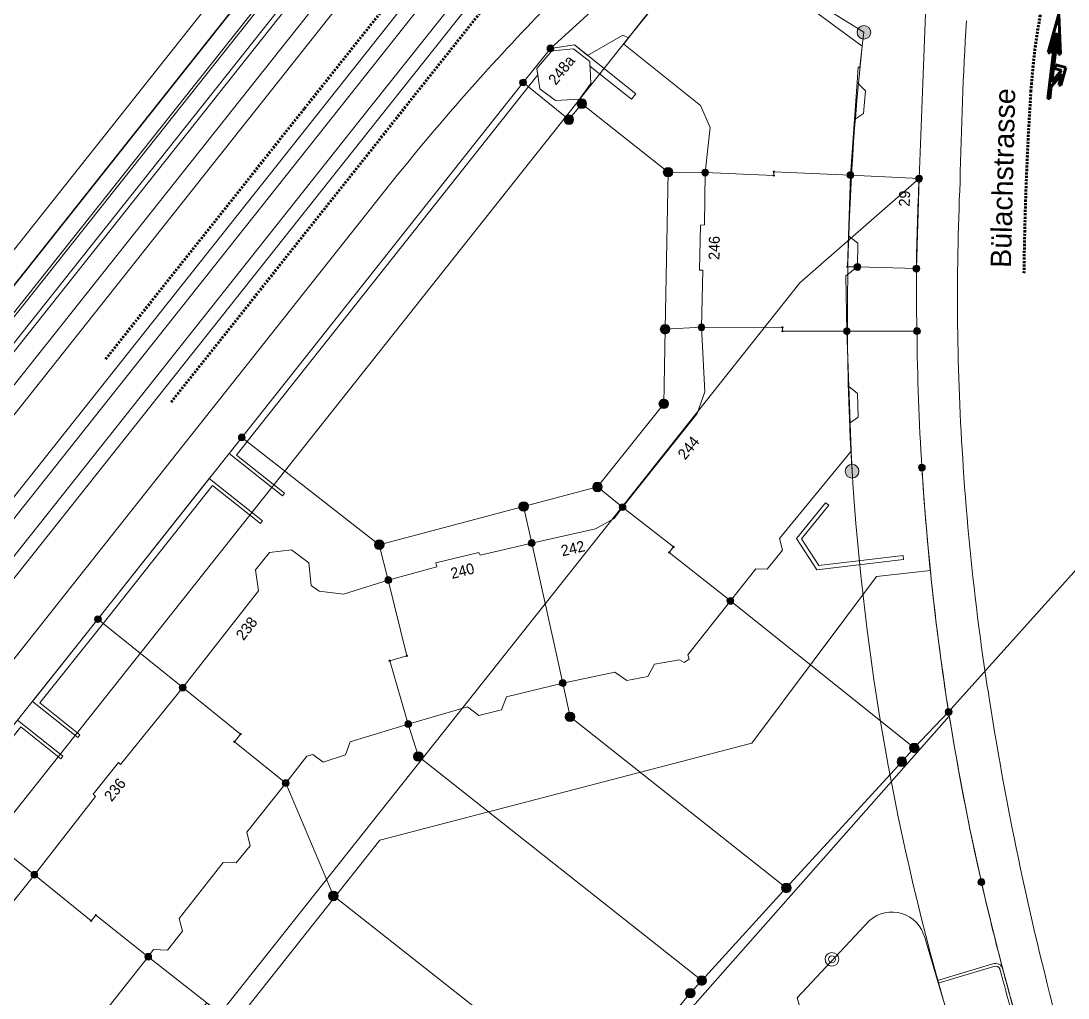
# Model space of a CAD drawing. Header units: metres. Extents: x 2683404 to 2684427, y 1250406 to 1251451.
# Drawn here: x 2683653.3 to 2683730, y 1250772.7 to 1250844.3 of the extents above; entities that cross this region are included whole.
import ezdxf

# ---------------------------------------------------------------- set-up
doc = ezdxf.new("R2010")
doc.units = ezdxf.units.M
doc.linetypes.add('AUSGEZOGEN', pattern=[0])
doc.linetypes.add('STRICHLINIE2_S3', pattern=[0.25, 0.15, -0.1])
for name, color, linetype, lineweight in [('0__DEFAULT', 8, 'AUSGEZOGEN', 13), ('0__DEFAULT_1', 8, 'AUSGEZOGEN', 18), ('100__DAV-MARKIERUNG', 5, 'AUSGEZOGEN', 13), ('102__DAV-BESCHRIFTUNG', 8, 'AUSGEZOGEN', 13), ('17__01973', 8, 'AUSGEZOGEN', 13), ('24__01225', 8, 'AUSGEZOGEN', 13), ('25__01221', 8, 'AUSGEZOGEN', 13), ('27__01236', 8, 'AUSGEZOGEN', 13), ('29__01211', 8, 'AUSGEZOGEN', 13), ('30__01234', 8, 'AUSGEZOGEN', 13), ('35__01219', 8, 'AUSGEZOGEN', 13), ('40__01653', 8, 'AUSGEZOGEN', 13), ('41__01657', 8, 'AUSGEZOGEN', 13), ('42__01651', 8, 'AUSGEZOGEN', 13), ('48__01611', 8, 'AUSGEZOGEN', 13), ('55__01313', 8, 'AUSGEZOGEN', 13), ('66__01334', 8, 'AUSGEZOGEN', 13), ('67__01311', 8, 'AUSGEZOGEN', 13), ('79__01161', 8, 'AUSGEZOGEN', 13), ('84__01940', 8, 'AUSGEZOGEN', 13), ('STANDARD', 7, 'AUSGEZOGEN', 13)]:
    doc.layers.add(name, color=color, linetype=linetype, lineweight=lineweight)
doc.styles.add('ARIAL', font='arial.ttf')

# ---------------------------------------------------------------- blocks, each defined once
blk = doc.blocks.new('COMPLEXOBJECT_8')
at = {"layer": '17__01973', "color": 8, "linetype": 'AUSGEZOGEN', "lineweight": 18, "transparency": 33554687}
for p, q in [((-2552.033, -378.087), (-2563.364, -371.017)), ((-2552.033, -378.087), (-2552.033, -378.087)), ((-2552.891, -410.247), (-2552.891, -410.247)), ((-2545.786, -450.449), (-2545.786, -450.449)), ((-2542.242, -462.437), (-2545.786, -450.449))]:
    blk.add_line(p, q, dxfattribs=at)
for centre, radius, start, end in [((-2371.75, -398.988), 181.49, 173.38689, 183.55663), ((-2371.664, -398.947), 181.579, 183.56789, 196.47717)]:
    blk.add_arc(centre, radius, start, end, dxfattribs=at)
blk = doc.blocks.new('COMPLEXOBJECT_9')
at = {"layer": '17__01973', "color": 8, "linetype": 'AUSGEZOGEN', "lineweight": 18, "transparency": 33554687}
blk.add_line((-2552.891, -410.247), (-2552.891, -410.247), dxfattribs=at)
for centre, radius, start, end in [((-2371.572, -398.979), 181.669, 180.31797, 183.55611), ((-2371.664, -398.947), 181.579, 183.56789, 196.47717)]:
    blk.add_arc(centre, radius, start, end, dxfattribs=at)
blk = doc.blocks.new('COMPLEXOBJECT_14')
at = {"layer": '29__01211', "color": 8, "linetype": 'AUSGEZOGEN', "lineweight": 18, "transparency": 33554687}
blk.add_lwpolyline([(-2595.4, -346.797), (-2597.227, -345.35), (-2599.898, -348.72), (-2604.042, -345.438), (-2606.939, -344.324), (-2610.866, -349.297), (-2660.313, -411.606), (-2661.599, -410.586), (-2672.25, -424.017), (-2662.708, -431.596), (-2655.094, -422.049), (-2643.72, -431.07), (-2591.233, -364.896), (-2583.765, -355.481)], dxfattribs=at)
blk = doc.blocks.new('COMPLEXOBJECT_16')
at = {"layer": '29__01211', "color": 8, "linetype": 'AUSGEZOGEN', "lineweight": 18, "transparency": 33554687}
for p, q in [((-2551.614, -443.172), (-2551.614, -443.172)), ((-2547.575, -444.422), (-2547.575, -444.422)), ((-2542.49, -461.435), (-2542.49, -461.435)), ((-2545.62, -464.24), (-2545.62, -464.24))]:
    blk.add_line(p, q, dxfattribs=at)
for points in [[(-2551.614, -443.172), (-2556.927, -448.832), (-2556.328, -450.84)], [(-2542.49, -461.435), (-2546.635, -447.569), (-2547.575, -444.422)], [(-2556.328, -450.84), (-2554.139, -458.119), (-2552.873, -462.331), (-2545.62, -464.24)]]:
    blk.add_lwpolyline(points, dxfattribs=at)
for centre, radius, start, end in [((-2549.976, -445.03), 2.477, 14.21789, 131.38934), ((-2544.991, -461.794), 2.526, 255.57446, 8.15678)]:
    blk.add_arc(centre, radius, start, end, dxfattribs=at)
blk = doc.blocks.new('COMPLEXOBJECT_18')
at = {"layer": '30__01234', "color": 8, "linetype": 'AUSGEZOGEN', "lineweight": 18, "transparency": 33554687}
for p, q in [((-2547.16, -417.515), (-2547.16, -417.515)), ((-2542.573, -446.355), (-2542.573, -446.355))]:
    blk.add_line(p, q, dxfattribs=at)
for points in [[(-2617.34, -445.465), (-2612.828, -439.822), (-2608.348, -434.084), (-2608.529, -433.909), (-2606.674, -431.6), (-2606.523, -431.745), (-2601.959, -426.103), (-2596.414, -419.008), (-2596.625, -417.484), (-2595.606, -416.217), (-2593.981, -416.018), (-2592.717, -416.961), (-2592.55, -418.63), (-2591.949, -419.039), (-2590.178, -419.252), (-2586.889, -418.225), (-2583.342, -417.258), (-2583.416, -416.965), (-2580.256, -416.202), (-2580.164, -416.399), (-2576.38, -415.516), (-2571.707, -414.465), (-2570.332, -413.713), (-2569.72, -412.886), (-2564.248, -406.029), (-2563.683, -404.434), (-2563.932, -399.706), (-2563.829, -395.514), (-2564.077, -395.512), (-2563.997, -392.231), (-2563.72, -392.206), (-2563.663, -388.366), (-2563.308, -385.074), (-2564, -383.446), (-2569.633, -378.951), (-2569.273, -378.5), (-2569.697, -378.295), (-2572.286, -379.777), (-2573.245, -379.016), (-2575.004, -379.266), (-2577.014, -381.766), (-2597.631, -407.774), (-2608.17, -421.093), (-2619.119, -434.831)], [(-2547.16, -417.515), (-2551.114, -417.977), (-2560.239, -430.19), (-2587.508, -437.278), (-2598.202, -450.784)], [(-2600.189, -449.219), (-2604.486, -445.833), (-2607.35, -449.446)], [(-2545.62, -464.24), (-2552.873, -462.331), (-2554.139, -458.119), (-2557.575, -459.065), (-2557.95, -457.791), (-2562.456, -459.126), (-2562.919, -458.785), (-2564.438, -453.911), (-2563.707, -453.193), (-2564.755, -449.686), (-2545.768, -428.207), (-2545.819, -427.887)], [(-2542.573, -446.355), (-2546.635, -447.569), (-2542.49, -461.435)]]:
    blk.add_lwpolyline(points, dxfattribs=at)
for centre, radius, start, end in [((-2350.263, -397.331), 197.929, 185.85303, 188.88082), ((-2542.384, -446.875), 0.554, 18.46315, 109.95781), ((-2351.956, -396.599), 196.401, 194.77933, 196.58503)]:
    blk.add_arc(centre, radius, start, end, dxfattribs=at)
blk = doc.blocks.new('COMPLEXOBJECT_36')
at = {"layer": '24__01225', "color": 8, "linetype": 'AUSGEZOGEN', "lineweight": 18, "transparency": 33554687}
blk.add_lwpolyline([(-2649.051, -445.258), (-2640.559, -434.552), (-2640.9, -434.284), (-2616.975, -404.158), (-2587.977, -367.635), (-2587.67, -367.871), (-2567.095, -341.927)], dxfattribs=at)
blk = doc.blocks.new('COMPLEXOBJECT_37')
at = {"layer": '24__01225', "color": 8, "linetype": 'AUSGEZOGEN', "lineweight": 18, "transparency": 33554687}
blk.add_lwpolyline([(-2583.765, -355.481), (-2591.233, -364.896), (-2643.72, -431.07), (-2655.094, -422.049), (-2662.708, -431.596), (-2672.25, -424.017), (-2661.599, -410.586), (-2660.313, -411.606), (-2610.866, -349.297), (-2606.939, -344.324), (-2621.471, -338.734), (-2631.346, -334.935), (-2690.76, -312.079), (-2691.35, -313.603), (-2697.528, -311.21), (-2694.192, -302.594), (-2689.462, -290.312), (-2583.059, -331.222)], dxfattribs=at)
blk = doc.blocks.new('COMPLEXOBJECT_39')
at = {"layer": '25__01221', "color": 8, "linetype": 'AUSGEZOGEN', "lineweight": 18, "transparency": 33554687}
for p, q in [((-2579.938, -381.182), (-2579.938, -381.182)), ((-2586.234, -388.563), (-2586.234, -388.563))]:
    blk.add_line(p, q, dxfattribs=at)
for points in [[(-2670.233, -499.226), (-2668.183, -496.64), (-2645.189, -467.708), (-2643.309, -465.369), (-2619.119, -434.831), (-2608.17, -421.093), (-2597.631, -407.774), (-2577.014, -381.766), (-2575.004, -379.266), (-2556.821, -362.71), (-2560.268, -361.683)], [(-2586.234, -388.563), (-2612.483, -421.679), (-2624.184, -436.441), (-2649.618, -468.471), (-2666.17, -489.35), (-2673.385, -498.451), (-2707.73, -541.843)]]:
    blk.add_lwpolyline(points, dxfattribs=at)
for centre, radius, start, end in [((-2447.156, -500.872), 178.764, 135.29071, 137.96859), ((-2446.709, -501.203), 179.318, 137.98569, 141.08589)]:
    blk.add_arc(centre, radius, start, end, dxfattribs=at)
blk = doc.blocks.new('COMPLEXOBJECT_44')
at = {"layer": '25__01221', "color": 8, "linetype": 'AUSGEZOGEN', "lineweight": 18, "transparency": 33554687}
for p, q in [((-2544.981, -389.049), (-2544.981, -389.049)), ((-2544.748, -409.953), (-2544.748, -409.953))]:
    blk.add_line(p, q, dxfattribs=at)
for centre, radius, start, end in [((-2266.541, -394.214), 278.488, 176.50857, 178.93737), ((-2360.165, -397.442), 185.006, 177.39973, 183.87747), ((-2359.397, -397.757), 185.752, 183.76449, 187.39926), ((-2356.11, -397.218), 189.081, 187.43303, 189.06754), ((-2314.603, -391.341), 230.996, 188.88456, 195.1294)]:
    blk.add_arc(centre, radius, start, end, dxfattribs=at)
blk = doc.blocks.new('COMPLEXOBJECT_45')
at = {"layer": '25__01221', "color": 8, "linetype": 'AUSGEZOGEN', "lineweight": 18, "transparency": 33554687}
for p, q in [((-2544.981, -389.049), (-2544.981, -389.049)), ((-2548.183, -395.397), (-2548.183, -395.397)), ((-2548.143, -399.977), (-2548.143, -399.977)), ((-2547.781, -409.987), (-2547.781, -409.987)), ((-2544.748, -409.953), (-2544.748, -409.953)), ((-2547.16, -417.515), (-2547.16, -417.515)), ((-2545.819, -427.887), (-2545.768, -428.207)), ((-2545.768, -428.207), (-2545.768, -428.207))]:
    blk.add_line(p, q, dxfattribs=at)
blk.add_lwpolyline([(-2544.532, -370.146), (-2547.234, -369.717), (-2547.984, -388.807), (-2548.183, -395.397)], dxfattribs=at)
for centre, radius, start, end in [((-2266.541, -394.214), 278.488, 176.50857, 178.93737), ((-2360.165, -397.442), 185.006, 177.39973, 183.87747), ((-2360.864, -396.051), 187.32, 179.7999, 181.20088), ((-2355.257, -398.013), 192.896, 180.58336, 183.55891), ((-2353.408, -397.742), 194.758, 183.60461, 185.82693), ((-2359.397, -397.757), 185.752, 183.76449, 187.39926), ((-2350.263, -397.331), 197.929, 185.85303, 188.88082), ((-2356.11, -397.218), 189.081, 187.43303, 189.06754), ((-2314.603, -391.341), 230.996, 188.88456, 195.1294), ((-2353.323, -397.275), 194.915, 189.13107, 192.76973), ((-2357.018, -397.929), 191.167, 192.82347, 194.78088), ((-2351.956, -396.599), 196.401, 194.77933, 196.58503)]:
    blk.add_arc(centre, radius, start, end, dxfattribs=at)
blk = doc.blocks.new('COMPLEXOBJECT_49')
at = {"layer": '25__01221', "color": 8, "linetype": 'AUSGEZOGEN', "lineweight": 18, "transparency": 33554687}
for points in [[(-2567.095, -341.927), (-2587.67, -367.871), (-2587.977, -367.635), (-2616.975, -404.158), (-2640.9, -434.284), (-2640.559, -434.552), (-2649.051, -445.258)], [(-2639.799, -438.389), (-2638.193, -436.353), (-2639.388, -435.477), (-2586.406, -368.744)]]:
    blk.add_lwpolyline(points, dxfattribs=at)
blk = doc.blocks.new('COMPLEXOBJECT_52')
at = {"layer": '24__01225', "color": 8, "linetype": 'AUSGEZOGEN', "lineweight": 18, "transparency": 33554687}
for p, q in [((-2548.183, -395.397), (-2548.183, -395.397)), ((-2548.143, -399.977), (-2548.143, -399.977)), ((-2547.781, -409.987), (-2547.781, -409.987)), ((-2551.114, -417.977), (-2547.16, -417.515)), ((-2547.16, -417.515), (-2547.16, -417.515))]:
    blk.add_line(p, q, dxfattribs=at)
blk.add_lwpolyline([(-2548.183, -395.397), (-2552.503, -395.282), (-2553.347, -395.938), (-2553.282, -399.987), (-2553.134, -404.051), (-2552.492, -404.55), (-2552.454, -406.28), (-2553.038, -406.712), (-2552.962, -408.79), (-2558.215, -415.169), (-2558.006, -416.044), (-2559.118, -417.431), (-2559.952, -417.402), (-2561.819, -419.756), (-2564.931, -423.705), (-2564.839, -424.016), (-2565.204, -424.27), (-2565.538, -424.062), (-2567.382, -424.399), (-2567.861, -425.284), (-2569.399, -425.596), (-2570.289, -424.971), (-2574.108, -425.776), (-2578.228, -426.794), (-2578.592, -427.725), (-2580.265, -428.142), (-2581.095, -427.521), (-2585.428, -428.785), (-2589.675, -430.084), (-2590.022, -431.041), (-2591.664, -431.578), (-2592.429, -431.002), (-2592.854, -431.135), (-2594.407, -433.104), (-2597.254, -436.705), (-2597.005, -437.7), (-2598.035, -438.953), (-2598.982, -438.929), (-2602.227, -443.022), (-2601.983, -443.963), (-2603.077, -445.348), (-2604.099, -445.304), (-2604.486, -445.833), (-2600.189, -449.219), (-2598.202, -450.784), (-2587.508, -437.278), (-2560.239, -430.19), (-2551.114, -417.977)], dxfattribs=at)
for centre, radius, start, end in [((-2360.864, -396.051), 187.32, 179.7999, 181.20088), ((-2355.257, -398.013), 192.896, 180.58336, 183.55891), ((-2353.408, -397.742), 194.758, 183.60461, 185.82693)]:
    blk.add_arc(centre, radius, start, end, dxfattribs=at)
blk = doc.blocks.new('COMPLEXOBJECT_57')
at = {"layer": '24__01225', "color": 8, "linetype": 'AUSGEZOGEN', "lineweight": 18, "transparency": 33554687}
for p, q in [((-2545.768, -428.207), (-2545.768, -428.207)), ((-2551.614, -443.172), (-2551.614, -443.172)), ((-2547.575, -444.422), (-2547.575, -444.422))]:
    blk.add_line(p, q, dxfattribs=at)
for points in [[(-2545.768, -428.207), (-2564.755, -449.686), (-2563.707, -453.193), (-2559.732, -452.005), (-2559.635, -451.842), (-2556.328, -450.84), (-2556.927, -448.832), (-2551.614, -443.172)], [(-2547.575, -444.422), (-2546.635, -447.569), (-2542.573, -446.355)]]:
    blk.add_lwpolyline(points, dxfattribs=at)
for centre, radius, start, end in [((-2353.323, -397.275), 194.915, 189.13107, 192.76973), ((-2357.018, -397.929), 191.167, 192.82347, 194.78088), ((-2549.976, -445.03), 2.477, 14.21789, 131.38934), ((-2542.384, -446.875), 0.554, 18.46315, 109.95781)]:
    blk.add_arc(centre, radius, start, end, dxfattribs=at)
blk = doc.blocks.new('COMPLEXOBJECT_80')
at = {"layer": '25__01221', "color": 8, "linetype": 'AUSGEZOGEN', "lineweight": 18, "transparency": 33554687}
for p, q in [((-2579.938, -381.182), (-2579.938, -381.182)), ((-2586.234, -388.563), (-2586.234, -388.563))]:
    blk.add_line(p, q, dxfattribs=at)
for points in [[(-2565.811, -359.345), (-2564.885, -343.914), (-2585.369, -369.565), (-2628.854, -424.406), (-2638.193, -436.353), (-2639.799, -438.389)], [(-2707.73, -541.843), (-2673.385, -498.451), (-2666.17, -489.35), (-2649.618, -468.471), (-2624.184, -436.441), (-2612.483, -421.679), (-2586.234, -388.563)]]:
    blk.add_lwpolyline(points, dxfattribs=at)
for centre, radius, start, end in [((-2447.156, -500.872), 178.764, 135.29071, 137.96859), ((-2446.709, -501.203), 179.318, 137.98569, 141.08589)]:
    blk.add_arc(centre, radius, start, end, dxfattribs=at)
blk = doc.blocks.new('COMPLEXOBJECT_85')
at = {"layer": '48__01611', "color": 8, "linetype": 'AUSGEZOGEN', "lineweight": 18, "transparency": 33554687}
blk.add_lwpolyline([(-2649.051, -445.258), (-2626.692, -417.071), (-2592.685, -374.195), (-2567.095, -341.927)], dxfattribs=at)
blk = doc.blocks.new('COMPLEXOBJECT_87')
at = {"layer": '48__01611', "color": 8, "linetype": 'AUSGEZOGEN', "lineweight": 18, "transparency": 33554687}
for p, q in [((-2548.183, -395.397), (-2548.183, -395.397)), ((-2548.143, -399.977), (-2548.143, -399.977))]:
    blk.add_line(p, q, dxfattribs=at)
for points in [[(-2566.383, -388.336), (-2566.602, -399.846), (-2563.932, -399.706), (-2558.002, -399.717), (-2558.002, -399.987), (-2553.282, -399.987), (-2548.143, -399.977)], [(-2548.183, -395.397), (-2552.503, -395.282), (-2553.243, -395.267), (-2553.014, -388.547), (-2558.623, -388.307), (-2558.633, -388.577), (-2563.663, -388.366), (-2566.383, -388.336)]]:
    blk.add_lwpolyline(points, dxfattribs=at)
blk.add_arc((-2346.443, -395.925), 201.741, 179.84997, 181.1508, dxfattribs=at)
blk = doc.blocks.new('COMPLEXOBJECT_88')
at = {"layer": '48__01611', "color": 8, "linetype": 'AUSGEZOGEN', "lineweight": 18, "transparency": 33554687}
for p, q in [((-2548.143, -399.977), (-2548.143, -399.977)), ((-2547.781, -409.987), (-2547.781, -409.987)), ((-2545.819, -427.887), (-2545.819, -427.887))]:
    blk.add_line(p, q, dxfattribs=at)
for points in [[(-2548.143, -399.977), (-2553.282, -399.987), (-2558.002, -399.987), (-2558.002, -399.717), (-2563.932, -399.706), (-2566.602, -399.846), (-2566.701, -405.306)], [(-2566.701, -405.306), (-2571.56, -411.406), (-2569.72, -412.886), (-2565.98, -415.796), (-2566.3, -416.206), (-2561.819, -419.756), (-2548.339, -430.527), (-2545.819, -427.887)]]:
    blk.add_lwpolyline(points, dxfattribs=at)
for centre, radius, start, end in [((-2355.257, -398.013), 192.896, 180.58336, 183.55891), ((-2354.373, -397.845), 193.789, 183.59219, 188.91813)]:
    blk.add_arc(centre, radius, start, end, dxfattribs=at)
blk = doc.blocks.new('COMPLEXOBJECT_89')
at = {"layer": '48__01611', "color": 8, "linetype": 'AUSGEZOGEN', "lineweight": 18, "transparency": 33554687}
blk.add_line((-2552.503, -395.282), (-2548.183, -395.397), dxfattribs=at)
blk.add_lwpolyline([(-2547.984, -388.807), (-2553.014, -388.547), (-2553.243, -395.267), (-2552.503, -395.282)], dxfattribs=at)
blk.add_arc((-2350.745, -398.061), 197.456, 177.31376, 179.22694, dxfattribs=at)
blk = doc.blocks.new('COMPLEXOBJECT_113')
at = {"layer": '48__01611', "color": 8, "linetype": 'AUSGEZOGEN', "lineweight": 18, "transparency": 33554687}
for p, q in [((-2548.183, -395.397), (-2548.183, -395.397)), ((-2547.781, -409.987), (-2547.781, -409.987)), ((-2545.819, -427.887), (-2545.819, -427.887)), ((-2543.417, -440.358), (-2543.417, -440.358))]:
    blk.add_line(p, q, dxfattribs=at)
blk.add_lwpolyline([(-2530.774, -372.327), (-2547.234, -369.717), (-2547.984, -388.807)], dxfattribs=at)
for centre, radius, start, end in [((-2350.745, -398.061), 197.456, 177.31376, 179.22694), ((-2346.443, -395.925), 201.741, 179.84997, 181.1508), ((-2355.257, -398.013), 192.896, 180.58336, 183.55891), ((-2354.373, -397.845), 193.789, 183.59219, 188.91813), ((-2354.028, -397.414), 194.197, 189.02819, 192.77592), ((-2353.694, -397.1), 194.592, 192.84425, 196.58968)]:
    blk.add_arc(centre, radius, start, end, dxfattribs=at)
blk = doc.blocks.new('COMPLEXOBJECT_114')
at = {"layer": '48__01611', "color": 8, "linetype": 'AUSGEZOGEN', "lineweight": 18, "transparency": 33554687}
for points in [[(-2709.583, -548.887), (-2668.183, -496.64), (-2645.189, -467.708), (-2643.309, -465.369), (-2619.119, -434.831), (-2608.17, -421.093), (-2597.631, -407.774), (-2577.014, -381.766), (-2575.004, -379.266), (-2556.821, -362.71), (-2523.632, -314.982)], [(-2556.855, -329.037), (-2567.095, -341.927), (-2592.685, -374.195), (-2626.692, -417.071), (-2649.051, -445.258), (-2658.162, -456.717), (-2669.213, -470.667)]]:
    blk.add_lwpolyline(points, dxfattribs=at)
blk = doc.blocks.new('COMPLEXOBJECT_117')
at = {"layer": '48__01611', "color": 8, "linetype": 'AUSGEZOGEN', "lineweight": 18, "transparency": 33554687}
for p, q in [((-2545.819, -427.887), (-2545.819, -427.887)), ((-2540.186, -452.659), (-2540.186, -452.659)), ((-2539.496, -455.079), (-2540.186, -452.659)), ((-2539.496, -455.079), (-2539.496, -455.079)), ((-2542.972, -476.45), (-2542.972, -476.45))]:
    blk.add_line(p, q, dxfattribs=at)
blk.add_lwpolyline([(-2545.819, -427.887), (-2548.339, -430.527), (-2549.248, -431.537), (-2557.716, -440.787), (-2563.915, -447.577), (-2564.755, -448.497), (-2571.514, -456.657), (-2542.972, -476.45)], dxfattribs=at)
for centre, radius, start, end in [((-2354.028, -397.414), 194.197, 189.02819, 192.77592), ((-2353.694, -397.1), 194.592, 192.84425, 196.58968), ((-2563.462, -462.156), 24.989, 350.80556, 16.45151), ((-2563.458, -462.143), 24.987, 325.07088, 350.77499)]:
    blk.add_arc(centre, radius, start, end, dxfattribs=at)
blk = doc.blocks.new('COMPLEXOBJECT_128')
at = {"layer": '55__01313', "color": 8, "linetype": 'AUSGEZOGEN', "lineweight": 18, "transparency": 33554687}
for p, q in [((-2542.573, -446.355), (-2542.573, -446.355)), ((-2542.513, -446.546), (-2542.513, -446.546)), ((-2541.859, -446.703), (-2541.859, -446.703)), ((-2541.186, -449.926), (-2541.186, -449.926)), ((-2541.377, -450.667), (-2541.377, -450.667))]:
    blk.add_line(p, q, dxfattribs=at)
for points in [[(-2542.573, -446.355), (-2546.635, -447.569), (-2546.578, -447.761), (-2542.513, -446.546)], [(-2541.435, -450.475), (-2544.025, -451.249), (-2543.968, -451.441), (-2541.377, -450.667)]]:
    blk.add_lwpolyline(points, dxfattribs=at)
for centre, radius, start, end in [((-2542.384, -446.872), 0.551, 17.89885, 110.1324), ((-2542.385, -446.878), 0.356, 21.57226, 111.1297), ((-2358.417, -398.314), 189.917, 194.7748, 195.76899), ((-2367.721, -400.862), 180.071, 194.74841, 195.82144), ((-2541.586, -450.076), 0.427, 290.67217, 20.53431), ((-2541.585, -450.076), 0.626, 289.37185, 11.05164)]:
    blk.add_arc(centre, radius, start, end, dxfattribs=at)
blk = doc.blocks.new('HFP3_C14__W1__S0_')
at = {"layer": '0__DEFAULT', "color": 8, "linetype": 'AUSGEZOGEN', "lineweight": 18, "transparency": 33554687}
for radius in [10000, 5000]:
    blk.add_circle((0, 0), radius, dxfattribs=at)
blk = doc.blocks.new('COMPLEXOBJECT_133')
at = {"layer": '84__01940', "color": 8, "linetype": 'AUSGEZOGEN', "lineweight": 18, "transparency": 33554687}
for p, q in [((-2548.183, -395.397), (-2548.183, -395.397)), ((-2547.781, -409.987), (-2547.781, -409.987)), ((-2545.819, -427.887), (-2545.819, -427.887))]:
    blk.add_line(p, q, dxfattribs=at)
for points in [[(-2545.819, -427.887), (-2532.977, -413.558)], [(-2567.095, -341.927), (-2556.821, -362.71), (-2547.234, -369.717), (-2547.984, -388.807)]]:
    blk.add_lwpolyline(points, dxfattribs=at)
for centre, radius, start, end in [((-2350.745, -398.061), 197.456, 177.31376, 179.22694), ((-2346.443, -395.925), 201.741, 179.84997, 181.1508), ((-2355.257, -398.013), 192.896, 180.58336, 183.55891), ((-2354.373, -397.845), 193.789, 183.59219, 188.91813)]:
    blk.add_arc(centre, radius, start, end, dxfattribs=at)
blk = doc.blocks.new('COMPLEXOBJECT_134')
at = {"layer": '84__01940', "color": 8, "linetype": 'AUSGEZOGEN', "lineweight": 18, "transparency": 33554687}
blk.add_lwpolyline([(-2532.977, -413.558), (-2545.819, -427.887), (-2548.339, -430.527), (-2549.248, -431.537), (-2557.716, -440.787), (-2563.915, -447.577), (-2564.755, -448.497), (-2571.514, -456.657), (-2542.972, -476.45), (-2537.583, -480.17), (-2538.314, -487.676)], dxfattribs=at)
blk = doc.blocks.new('COMPLEXOBJECT_139')
at = {"layer": '84__01940', "color": 8, "linetype": 'AUSGEZOGEN', "lineweight": 18, "transparency": 33554687}
for p, q in [((-2548.183, -395.397), (-2548.183, -395.397)), ((-2547.781, -409.987), (-2547.781, -409.987))]:
    blk.add_line(p, q, dxfattribs=at)
blk.add_lwpolyline([(-2547.984, -388.807), (-2556.737, -396.444), (-2599.224, -449.98), (-2578.362, -466.417), (-2573.723, -459.337), (-2571.514, -456.657), (-2564.755, -448.497), (-2563.915, -447.577), (-2557.716, -440.787), (-2549.248, -431.537), (-2548.339, -430.527), (-2545.819, -427.887)], dxfattribs=at)
for centre, radius, start, end in [((-2350.745, -398.061), 197.456, 177.31376, 179.22694), ((-2346.443, -395.925), 201.741, 179.84997, 181.1508), ((-2355.257, -398.013), 192.896, 180.58336, 183.55891), ((-2354.373, -397.845), 193.789, 183.59219, 188.91813)]:
    blk.add_arc(centre, radius, start, end, dxfattribs=at)
blk = doc.blocks.new('COMPLEXOBJECT_142')
at = {"layer": '84__01940', "color": 8, "linetype": 'AUSGEZOGEN', "lineweight": 18, "transparency": 33554687}
blk.add_lwpolyline([(-2649.051, -445.258), (-2635.513, -455.527), (-2619.119, -434.831), (-2608.17, -421.093), (-2597.631, -407.774), (-2577.014, -381.766), (-2575.004, -379.266), (-2556.821, -362.71), (-2567.095, -341.927)], dxfattribs=at)
blk = doc.blocks.new('COMPLEXOBJECT_143')
at = {"layer": '66__01334', "color": 8, "linetype": 'AUSGEZOGEN', "lineweight": 18, "transparency": 33554687}
blk.add_lwpolyline([(-2722.898, -554.898), (-2588.258, -385.248), (-2581.071, -376.196)], dxfattribs=at)
blk = doc.blocks.new('COMPLEXOBJECT_144')
at = {"layer": '66__01334', "color": 8, "linetype": 'AUSGEZOGEN', "lineweight": 18, "transparency": 33554687}
blk.add_lwpolyline([(-2723.682, -554.277), (-2723.682, -554.276), (-2589.041, -384.626), (-2581.855, -375.576)], dxfattribs=at)
blk = doc.blocks.new('COMPLEXOBJECT_146')
at = {"layer": '66__01334', "color": 8, "linetype": 'AUSGEZOGEN', "lineweight": 18, "transparency": 33554687}
blk.add_line((-2592.255, -384.297), (-2724.396, -550.796), dxfattribs=at)
blk = doc.blocks.new('COMPLEXOBJECT_149')
at = {"layer": '66__01334', "color": 8, "linetype": 'AUSGEZOGEN', "lineweight": 18, "transparency": 33554687}
blk.add_line((-2591.472, -384.919), (-2723.614, -551.42), dxfattribs=at)
blk = doc.blocks.new('EYYYMANN', base_point=(2679.73, 1246.518))
at = {"layer": 'STANDARD', "linetype": 'AUSGEZOGEN', "lineweight": -3, "transparency": 33554687}
blk.add_hatch(color=7, dxfattribs=at).paths.add_polyline_path([(0.268, 1246517.887), (0.225, 1246517.93), (0.175, 1246517.965), (0.12, 1246517.991), (0.061, 1246518.007), (0, 1246518.012), (-0.061, 1246518.007), (-0.12, 1246517.991), (-0.175, 1246517.965), (-0.225, 1246517.93), (-0.268, 1246517.887), (-0.303, 1246517.837), (-0.329, 1246517.782), (-0.345, 1246517.723), (-0.35, 1246517.662), (-0.345, 1246517.601), (-0.329, 1246517.542), (-0.303, 1246517.487), (-0.268, 1246517.437), (-0.225, 1246517.394), (-0.175, 1246517.359), (-0.12, 1246517.333), (-0.061, 1246517.317), (0, 1246517.312), (0.061, 1246517.317), (0.12, 1246517.333), (0.175, 1246517.359), (0.225, 1246517.394), (0.268, 1246517.437), (0.303, 1246517.487), (0.329, 1246517.542), (0.345, 1246517.601), (0.35, 1246517.662), (0.345, 1246517.723), (0.329, 1246517.782), (0.303, 1246517.837)])
at = {"layer": '0__DEFAULT_1', "color": 8, "linetype": 'AUSGEZOGEN', "lineweight": 18, "transparency": 33554687}
for start, end in [(90, 270), (270, 90)]:
    blk.add_arc((0, 1246517.662), 0.35, start, end, dxfattribs=at)

msp = doc.modelspace()

# ---------------------------------------------------------------- linework, layer by layer
at = {"layer": '100__DAV-MARKIERUNG', "color": 5, "linetype": 'STRICHLINIE2_S3', "lineweight": 100, "transparency": 33554687}
for p, q in [((2683683.321, 1250849.537), (2683674.047, 1250837.846)), ((2683687.835, 1250846.015), (2683664.213, 1250816.251)), ((2683659.479, 1250819.491), (2683674.047, 1250837.847))]:
    msp.add_line(p, q, dxfattribs=at)
at = {"layer": '100__DAV-MARKIERUNG', "color": 5, "linetype": 'AUSGEZOGEN', "lineweight": 100, "transparency": 33554687}
for p, q in [((2683729.353, 1250844.771), (2683728.557, 1250841.944)), ((2683729.461, 1250841.836), (2683729.353, 1250844.771)), ((2683729.117, 1250843.401), (2683728.541, 1250838.583)), ((2683728.696, 1250841.906), (2683729.117, 1250843.401)), ((2683728.832, 1250839.804), (2683729.26, 1250843.384)), ((2683729.26, 1250843.384), (2683729.317, 1250841.831)), ((2683728.557, 1250841.944), (2683728.696, 1250841.906)), ((2683729.317, 1250841.831), (2683729.461, 1250841.836)), ((2683729.537, 1250840.643), (2683728.832, 1250839.804)), ((2683729.122, 1250841.051), (2683729.048, 1250840.772)), ((2683729.048, 1250840.772), (2683729.537, 1250840.643)), ((2683729.851, 1250840.856), (2683729.122, 1250841.051)), ((2683729.478, 1250839.548), (2683729.851, 1250840.856)), ((2683728.791, 1250839.455), (2683729.564, 1250840.376)), ((2683729.564, 1250840.376), (2683729.339, 1250839.588)), ((2683728.684, 1250838.566), (2683728.791, 1250839.455)), ((2683729.339, 1250839.588), (2683729.478, 1250839.548)), ((2683728.541, 1250838.583), (2683728.684, 1250838.566))]:
    msp.add_line(p, q, dxfattribs=at)
at = {"layer": '100__DAV-MARKIERUNG', "color": 5, "linetype": 'STRICHLINIE2_S3', "lineweight": 100, "transparency": 33554687}
for centre, major_axis, ratio, start_param, end_param in [((2683776.94, 1250835.891), (-11.262, -48.454), 0.999999, 4.712389, 4.874855), ((2683979.069, 1250822.802), (-251.767, 16.361), 1, 0, 0.053057)]:
    msp.add_ellipse(centre, major_axis=major_axis, ratio=ratio, start_param=start_param, end_param=end_param, dxfattribs=at)
at = {"layer": '17__01973', "color": 8, "linetype": 'AUSGEZOGEN', "lineweight": 18, "transparency": 33554687}
msp.add_line((2683703.721, 1250850.505), (2683556.889, 1250665.421), dxfattribs=at)
msp.add_lwpolyline([(2683615.77, 1250778.261), (2683697.184, 1250880.889), (2683695.868, 1250885.712)], dxfattribs=at)
at = {"layer": '24__01225', "color": 8, "linetype": 'AUSGEZOGEN', "lineweight": 18, "transparency": 33554687}
msp.add_lwpolyline([(2683697.388, 1250843.227), (2683697.812, 1250843.022), (2683703.854, 1250850.576), (2683714.932, 1250842.413), (2683714.765, 1250840.871), (2683714.632, 1250840.869), (2683714.551, 1250839.747), (2683715.173, 1250839.154), (2683715.026, 1250837.482), (2683714.359, 1250837.038), (2683714.071, 1250832.975), (2683719.101, 1250832.715), (2683719.851, 1250851.805), (2683710.264, 1250858.812), (2683692.081, 1250842.256), (2683693.84, 1250842.506), (2683694.799, 1250841.745), (2683697.388, 1250843.227)], close=True, dxfattribs=at)
at = {"layer": '27__01236', "color": 8, "linetype": 'AUSGEZOGEN', "lineweight": 18, "transparency": 33554687}
msp.add_lwpolyline([(2683681.716, 1250851.957), (2683680.679, 1250852.778), (2683627.697, 1250786.045), (2683628.892, 1250785.169), (2683638.231, 1250797.116), (2683681.716, 1250851.957)], close=True, dxfattribs=at)
at = {"layer": '29__01211', "color": 8, "linetype": 'AUSGEZOGEN', "lineweight": 18, "transparency": 33554687}
for points in [[(2683703.854, 1250850.576), (2683697.812, 1250843.022), (2683697.452, 1250842.571), (2683703.085, 1250838.076), (2683703.777, 1250836.448), (2683703.422, 1250833.156), (2683708.452, 1250832.945), (2683708.462, 1250833.215), (2683714.071, 1250832.975), (2683714.359, 1250837.038), (2683715.026, 1250837.482), (2683715.173, 1250839.154), (2683714.551, 1250839.747), (2683714.632, 1250840.869), (2683714.765, 1250840.871), (2683714.932, 1250842.413), (2683703.854, 1250850.576)], [(2683694.215, 1250838.541), (2683695.048, 1250839.683), (2683694.958, 1250841.291), (2683693.773, 1250842.226), (2683692.187, 1250842.068), (2683691.083, 1250840.777), (2683691.296, 1250839.304), (2683692.449, 1250838.439), (2683694.215, 1250838.541)], [(2683713.92, 1250828.532), (2683714.071, 1250832.975), (2683708.462, 1250833.215), (2683708.452, 1250832.945), (2683703.422, 1250833.156), (2683703.365, 1250829.316), (2683703.088, 1250829.291), (2683703.008, 1250826.01), (2683703.256, 1250826.008), (2683703.153, 1250821.816), (2683709.083, 1250821.805), (2683709.083, 1250821.535), (2683713.803, 1250821.535), (2683713.738, 1250825.584), (2683714.582, 1250826.24), (2683713.842, 1250826.255), (2683713.92, 1250828.532)], [(2683714.582, 1250826.24), (2683718.902, 1250826.125), (2683719.101, 1250832.715), (2683714.071, 1250832.975), (2683713.92, 1250828.532), (2683713.842, 1250826.255), (2683714.582, 1250826.24)], [(2683713.951, 1250817.471), (2683713.803, 1250821.535), (2683709.083, 1250821.535), (2683709.083, 1250821.805), (2683703.153, 1250821.816), (2683703.402, 1250817.088), (2683702.837, 1250815.493), (2683697.365, 1250808.636), (2683701.105, 1250805.726), (2683700.785, 1250805.316), (2683705.266, 1250801.766), (2683707.133, 1250804.12), (2683707.967, 1250804.091), (2683709.079, 1250805.478), (2683708.87, 1250806.353), (2683714.123, 1250812.732), (2683714.047, 1250814.81), (2683714.631, 1250815.242), (2683714.593, 1250816.972), (2683713.951, 1250817.471)], [(2683702.154, 1250797.817), (2683705.266, 1250801.766), (2683700.785, 1250805.316), (2683701.105, 1250805.726), (2683697.365, 1250808.636), (2683696.753, 1250807.809), (2683695.378, 1250807.057), (2683690.705, 1250806.006), (2683692.977, 1250795.746), (2683696.796, 1250796.551), (2683697.686, 1250795.926), (2683699.224, 1250796.238), (2683699.703, 1250797.123), (2683701.547, 1250797.46), (2683701.881, 1250797.252), (2683702.246, 1250797.506), (2683702.154, 1250797.817)], [(2683677.41, 1250791.438), (2683681.657, 1250792.737), (2683680.296, 1250797.387), (2683681.546, 1250797.737), (2683680.196, 1250803.297), (2683676.907, 1250802.27), (2683675.136, 1250802.483), (2683674.535, 1250802.892), (2683674.368, 1250804.561), (2683673.104, 1250805.504), (2683671.479, 1250805.305), (2683670.46, 1250804.038), (2683670.671, 1250802.514), (2683665.126, 1250795.419), (2683669.367, 1250792.008), (2683668.917, 1250791.448), (2683672.678, 1250788.418), (2683674.231, 1250790.387), (2683674.656, 1250790.52), (2683675.421, 1250789.944), (2683677.063, 1250790.481), (2683677.41, 1250791.438)], [(2683688.857, 1250794.728), (2683692.977, 1250795.746), (2683690.705, 1250806.006), (2683686.921, 1250805.123), (2683686.829, 1250805.32), (2683683.669, 1250804.557), (2683683.743, 1250804.264), (2683680.196, 1250803.297), (2683681.546, 1250797.737), (2683680.296, 1250797.387), (2683681.657, 1250792.737), (2683685.99, 1250794.001), (2683686.82, 1250793.38), (2683688.493, 1250793.797), (2683688.857, 1250794.728)], [(2683669.831, 1250784.817), (2683672.678, 1250788.418), (2683668.917, 1250791.448), (2683669.367, 1250792.008), (2683665.126, 1250795.419), (2683660.562, 1250789.777), (2683660.411, 1250789.922), (2683658.556, 1250787.613), (2683658.737, 1250787.438), (2683654.257, 1250781.7), (2683658.418, 1250778.329), (2683658.758, 1250778.749), (2683662.599, 1250775.689), (2683662.986, 1250776.218), (2683664.008, 1250776.174), (2683665.102, 1250777.559), (2683664.858, 1250778.5), (2683668.103, 1250782.593), (2683669.05, 1250782.569), (2683670.08, 1250783.822), (2683669.831, 1250784.817)], [(2683643.323, 1250767.983), (2683647.525, 1250764.604), (2683648.706, 1250766.104), (2683652.548, 1250763.034), (2683652.949, 1250763.535), (2683653.954, 1250763.532), (2683655, 1250764.904), (2683654.729, 1250765.79), (2683657.978, 1250769.876), (2683659.01, 1250769.868), (2683660.008, 1250771.153), (2683659.735, 1250772.076), (2683662.599, 1250775.689), (2683658.758, 1250778.749), (2683658.418, 1250778.329), (2683654.257, 1250781.7), (2683649.745, 1250776.057), (2683649.564, 1250776.208), (2683647.643, 1250773.862), (2683647.851, 1250773.666), (2683643.323, 1250767.983)]]:
    msp.add_lwpolyline(points, close=True, dxfattribs=at)
at = {"layer": '30__01234', "color": 8, "linetype": 'AUSGEZOGEN', "lineweight": 18, "transparency": 33554687}
msp.add_lwpolyline([(2683695.048, 1250839.683), (2683694.215, 1250838.541), (2683692.449, 1250838.439), (2683691.296, 1250839.304), (2683691.083, 1250840.777), (2683692.187, 1250842.068), (2683693.773, 1250842.226), (2683694.958, 1250841.291), (2683695.048, 1250839.683)], close=True, dxfattribs=at)
at = {"layer": '48__01611', "color": 8, "linetype": 'AUSGEZOGEN', "lineweight": 18, "transparency": 33554687}
for points in [[(2683719.851, 1250851.805), (2683710.264, 1250858.812), (2683692.081, 1250842.256), (2683690.071, 1250839.756), (2683693.431, 1250837.036), (2683694.381, 1250838.206), (2683700.702, 1250833.186), (2683703.422, 1250833.156), (2683708.452, 1250832.945), (2683708.462, 1250833.215), (2683714.071, 1250832.975), (2683719.101, 1250832.715), (2683719.851, 1250851.805)], [(2683693.431, 1250837.036), (2683690.071, 1250839.756), (2683669.454, 1250813.748), (2683679.535, 1250805.887), (2683690.115, 1250808.686), (2683695.525, 1250810.116), (2683700.384, 1250816.216), (2683700.483, 1250821.676), (2683700.702, 1250833.186), (2683694.381, 1250838.206), (2683693.431, 1250837.036)], [(2683669.454, 1250813.748), (2683658.915, 1250800.429), (2683665.126, 1250795.419), (2683669.367, 1250792.008), (2683668.917, 1250791.448), (2683672.678, 1250788.418), (2683676.169, 1250780.147), (2683695.571, 1250764.865), (2683702.33, 1250773.025), (2683703.17, 1250773.945), (2683682.398, 1250790.367), (2683681.657, 1250792.737), (2683680.296, 1250797.387), (2683681.546, 1250797.737), (2683680.196, 1250803.297), (2683679.535, 1250805.887), (2683669.454, 1250813.748)], [(2683695.525, 1250810.116), (2683690.115, 1250808.686), (2683690.705, 1250806.006), (2683692.977, 1250795.746), (2683693.517, 1250793.276), (2683709.369, 1250780.735), (2683717.837, 1250789.985), (2683718.746, 1250790.995), (2683705.266, 1250801.766), (2683700.785, 1250805.316), (2683701.105, 1250805.726), (2683697.365, 1250808.636), (2683695.525, 1250810.116)], [(2683690.115, 1250808.686), (2683679.535, 1250805.887), (2683680.196, 1250803.297), (2683681.546, 1250797.737), (2683680.296, 1250797.387), (2683681.657, 1250792.737), (2683682.398, 1250790.367), (2683703.17, 1250773.945), (2683709.369, 1250780.735), (2683693.517, 1250793.276), (2683692.977, 1250795.746), (2683690.705, 1250806.006), (2683690.115, 1250808.686)], [(2683693.362, 1250762.185), (2683695.571, 1250764.865), (2683676.169, 1250780.147), (2683672.678, 1250788.418), (2683668.917, 1250791.448), (2683669.367, 1250792.008), (2683665.126, 1250795.419), (2683658.915, 1250800.429), (2683647.966, 1250786.691), (2683654.257, 1250781.7), (2683658.418, 1250778.329), (2683658.758, 1250778.749), (2683662.599, 1250775.689), (2683666.896, 1250772.303), (2683688.723, 1250755.105), (2683693.362, 1250762.185)], [(2683642.395, 1250741.379), (2683666.896, 1250772.303), (2683662.599, 1250775.689), (2683658.758, 1250778.749), (2683658.418, 1250778.329), (2683654.257, 1250781.7), (2683647.966, 1250786.691), (2683623.776, 1250756.153), (2683642.395, 1250741.379)]]:
    msp.add_lwpolyline(points, close=True, dxfattribs=at)
at = {"layer": '55__01313', "color": 8, "linetype": 'AUSGEZOGEN', "lineweight": 18, "transparency": 33554687}
for points in [[(2683625.179, 1250787.88), (2683678.283, 1250854.76), (2683678.126, 1250854.884), (2683625.022, 1250788.004), (2683625.179, 1250787.88)], [(2683669.846, 1250813.438), (2683691.15, 1250840.312), (2683691.083, 1250840.777), (2683692.187, 1250842.068), (2683693.773, 1250842.226), (2683694.958, 1250841.291), (2683694.976, 1250840.965), (2683698.032, 1250838.538), (2683698.343, 1250838.93), (2683693.84, 1250842.506), (2683692.081, 1250842.256), (2683690.071, 1250839.756), (2683669.454, 1250813.748), (2683668.523, 1250812.572), (2683672.444, 1250809.469), (2683672.599, 1250809.665), (2683669.07, 1250812.458), (2683669.846, 1250813.438)], [(2683659.225, 1250800.015), (2683667.302, 1250810.223), (2683670.831, 1250807.43), (2683670.986, 1250807.626), (2683667.065, 1250810.729), (2683658.915, 1250800.429), (2683654.116, 1250794.407), (2683657.44, 1250791.758), (2683657.596, 1250791.954), (2683654.663, 1250794.291), (2683659.225, 1250800.015)], [(2683710.485, 1250806.321), (2683712.473, 1250808.776), (2683712.24, 1250808.965), (2683710.114, 1250806.34), (2683711.615, 1250804.044), (2683717.966, 1250804.799), (2683717.931, 1250805.097), (2683711.764, 1250804.364), (2683710.485, 1250806.321)], [(2683643.506, 1250780.337), (2683648.357, 1250786.379), (2683653.26, 1250792.531), (2683656.193, 1250790.194), (2683656.349, 1250790.39), (2683653.025, 1250793.039), (2683647.966, 1250786.691), (2683642.998, 1250780.42), (2683645.624, 1250778.34), (2683645.779, 1250778.536), (2683643.506, 1250780.337)]]:
    msp.add_lwpolyline(points, close=True, dxfattribs=at)
at = {"layer": '66__01334', "color": 8, "linetype": 'AUSGEZOGEN', "lineweight": 18, "transparency": 33554687}
for p, q in [((2683684.104, 1250848.916), (2683674.83, 1250837.225)), ((2683684.888, 1250848.294), (2683675.614, 1250836.603))]:
    msp.add_line(p, q, dxfattribs=at)
at = {"layer": '67__01311', "color": 8, "linetype": 'AUSGEZOGEN', "lineweight": 18, "transparency": 33554687}
for p, q in [((2683714.359, 1250837.038), (2683714.551, 1250839.747)), ((2683714.047, 1250814.81), (2683713.951, 1250817.471))]:
    msp.add_line(p, q, dxfattribs=at)
for points in [[(2683616.6, 1250795.818), (2683615.572, 1250794.526), (2683623.584, 1250788.134), (2683687.349, 1250868.527), (2683687.069, 1250868.742)], [(2683713.92, 1250828.532), (2683714.618, 1250827.989), (2683714.582, 1250826.24)]]:
    msp.add_lwpolyline(points, dxfattribs=at)
at = {"layer": '84__01940', "color": 8, "linetype": 'AUSGEZOGEN', "lineweight": 18, "transparency": 33554687}
msp.add_lwpolyline([(2683710.348, 1250825.078), (2683719.101, 1250832.715), (2683719.851, 1250851.805), (2683710.264, 1250858.812), (2683692.081, 1250842.256), (2683690.071, 1250839.756), (2683669.454, 1250813.748), (2683658.915, 1250800.429), (2683647.966, 1250786.691), (2683631.572, 1250765.995), (2683623.776, 1250756.153), (2683642.395, 1250741.379), (2683666.896, 1250772.303), (2683667.861, 1250771.542), (2683710.348, 1250825.078)], close=True, dxfattribs=at)

# ---------------------------------------------------------------- block references
at = {"layer": '17__01973', "color": 8, "linetype": 'AUSGEZOGEN', "lineweight": 18, "transparency": 33554687}
for name in ['COMPLEXOBJECT_8', 'COMPLEXOBJECT_9']:
    msp.add_blockref(name, (2686267.085, 1251221.522), dxfattribs=at)
at = {"layer": '17__01973', "color": 8, "linetype": 'AUSGEZOGEN', "lineweight": 18, "transparency": 33554687, "xscale": 1.4285714286, "yscale": 1.4285714286, "zscale": 0.0001}
for p in [(2687543.238, -528115.343), (2687542.38, -528147.503)]:
    msp.add_blockref('EYYYMANN', p, dxfattribs=at)
at = {"layer": '24__01225', "color": 8, "linetype": 'AUSGEZOGEN', "lineweight": 18, "transparency": 33554687}
for name in ['COMPLEXOBJECT_36', 'COMPLEXOBJECT_37', 'COMPLEXOBJECT_52', 'COMPLEXOBJECT_57']:
    msp.add_blockref(name, (2686267.085, 1251221.522), dxfattribs=at)
at = {"layer": '25__01221', "color": 8, "linetype": 'AUSGEZOGEN', "lineweight": 18, "transparency": 33554687}
for name in ['COMPLEXOBJECT_49', 'COMPLEXOBJECT_80', 'COMPLEXOBJECT_39', 'COMPLEXOBJECT_45', 'COMPLEXOBJECT_44']:
    msp.add_blockref(name, (2686267.085, 1251221.522), dxfattribs=at)
at = {"layer": '29__01211', "color": 8, "linetype": 'AUSGEZOGEN', "lineweight": 18, "transparency": 33554687}
for name in ['COMPLEXOBJECT_14', 'COMPLEXOBJECT_16']:
    msp.add_blockref(name, (2686267.085, 1251221.522), dxfattribs=at)
at = {"layer": '30__01234', "color": 8, "linetype": 'AUSGEZOGEN', "lineweight": 18, "transparency": 33554687}
msp.add_blockref('COMPLEXOBJECT_18', (2686267.085, 1251221.522), dxfattribs=at)
at = {"layer": '40__01653', "color": 8, "linetype": 'AUSGEZOGEN', "lineweight": 18, "transparency": 33554687, "xscale": 0.7142857143000001, "yscale": 0.7142857143000001, "zscale": 5e-05}
for p in [(2685606.174, 361362.867), (2685604.164, 361360.367), (2685617.515, 361353.767), (2685628.164, 361353.586), (2685633.194, 361353.326), (2685628.675, 361346.851), (2685632.995, 361346.736), (2685617.246, 361342.427), (2685627.896, 361342.146), (2685633.035, 361342.156), (2685583.547, 361334.359), (2685633.397, 361332.146), (2685611.458, 361329.247), (2685604.798, 361326.617), (2685594.289, 361323.908), (2685619.359, 361322.377), (2685573.008, 361321.04), (2685579.219, 361316.03), (2685607.07, 361316.357), (2685635.359, 361314.246), (2685595.75, 361313.348), (2685586.771, 361309.029), (2685568.35, 361302.311), (2685637.761, 361301.775), (2685576.692, 361296.3)]:
    msp.add_blockref('EYYYMANN', p, dxfattribs=at)
at = {"layer": '41__01657', "color": 8, "linetype": 'AUSGEZOGEN', "lineweight": 18, "transparency": 33554687, "xscale": 0.142857142855, "yscale": 0.142857142855, "zscale": 5e-05}
for p in [(2684091.271, 1072937.067), (2684091.281, 1072937.337), (2684096.661, 1072930.377), (2684091.902, 1072925.927), (2684091.902, 1072925.657), (2684083.604, 1072909.438), (2684083.924, 1072909.848), (2684064.365, 1072901.859), (2684063.115, 1072901.509), (2684051.736, 1072895.57), (2684052.186, 1072896.13), (2684041.237, 1072882.451), (2684041.577, 1072882.871)]:
    msp.add_blockref('EYYYMANN', p, dxfattribs=at)
at = {"layer": '42__01651', "color": 8, "linetype": 'AUSGEZOGEN', "lineweight": 18, "transparency": 33554687, "zscale": 5e-05}
for p in [(2686374.111, 5567.062), (2686373.161, 5565.892), (2686380.432, 5562.042), (2686380.213, 5550.532), (2686380.114, 5545.072), (2686375.255, 5538.972), (2686369.845, 5537.542), (2686359.265, 5534.743), (2686373.247, 5522.132), (2686362.128, 5519.223), (2686398.476, 5519.851), (2686397.567, 5518.841), (2686389.099, 5509.591), (2686355.899, 5509.003), (2686382.9, 5502.801), (2686382.06, 5501.881)]:
    msp.add_blockref('EYYYMANN', p, dxfattribs=at)
at = {"layer": '48__01611', "color": 8, "linetype": 'AUSGEZOGEN', "lineweight": 18, "transparency": 33554687}
for name in ['COMPLEXOBJECT_85', 'COMPLEXOBJECT_114', 'COMPLEXOBJECT_113', 'COMPLEXOBJECT_87', 'COMPLEXOBJECT_89', 'COMPLEXOBJECT_88', 'COMPLEXOBJECT_117']:
    msp.add_blockref(name, (2686267.085, 1251221.522), dxfattribs=at)
at = {"layer": '55__01313', "color": 8, "linetype": 'AUSGEZOGEN', "lineweight": 18, "transparency": 33554687}
msp.add_blockref('COMPLEXOBJECT_128', (2686267.085, 1251221.522), dxfattribs=at)
at = {"layer": '66__01334', "color": 8, "linetype": 'AUSGEZOGEN', "lineweight": 18, "transparency": 33554687}
for name in ['COMPLEXOBJECT_144', 'COMPLEXOBJECT_143', 'COMPLEXOBJECT_146', 'COMPLEXOBJECT_149']:
    msp.add_blockref(name, (2686267.085, 1251221.522), dxfattribs=at)
at = {"layer": '79__01161', "color": 8, "linetype": 'AUSGEZOGEN', "lineweight": 18, "transparency": 33554687, "xscale": 5e-05, "yscale": 5e-05, "zscale": 5e-05}
msp.add_blockref('HFP3_C14__W1__S0_', (2683712.713, 1250775.503), dxfattribs=at)
at = {"layer": '84__01940', "color": 8, "linetype": 'AUSGEZOGEN', "lineweight": 18, "transparency": 33554687}
for name in ['COMPLEXOBJECT_134', 'COMPLEXOBJECT_133', 'COMPLEXOBJECT_142', 'COMPLEXOBJECT_139']:
    msp.add_blockref(name, (2686267.085, 1251221.522), dxfattribs=at)

# ---------------------------------------------------------------- texts
at = {"layer": '102__DAV-BESCHRIFTUNG', "color": 5, "linetype": 'AUSGEZOGEN', "lineweight": 100, "transparency": 33554687, "insert": (2683725.853, 1250826.162), "char_height": 1.50001, "width": 13.97846, "attachment_point": 7, "rotation": 88.61642, "style": 'ARIAL'}
msp.add_mtext('\\W1.00;Bülachstrasse', dxfattribs=at)
at = {"layer": '35__01219', "color": 8, "linetype": 'AUSGEZOGEN', "lineweight": 13, "transparency": 33554687, "char_height": 0.8, "attachment_point": 7, "style": 'ARIAL'}
for s, insert, width, rotation in [('\\W0.94;248a', (2683692.482, 1250839.504), 2.73399, 51.39), ('\\W0.94;29', (2683718.423, 1250830.655), 1.55405, 88.29), ('\\W0.94;246', (2683704.478, 1250826.749), 2.14432, 89.01), ('\\W0.94;244', (2683701.959, 1250812.056), 2.14432, 51.03), ('\\W0.94;242', (2683692.958, 1250805.031), 2.14432, 12.96), ('\\W0.94;240', (2683684.876, 1250803.356), 2.14432, 14.04), ('\\W0.94;238', (2683669.59, 1250798.805), 2.14432, 52.02), ('\\W0.94;236', (2683659.925, 1250786.997), 2.14432, 51.03)]:
    msp.add_mtext(s, dxfattribs=dict(at, insert=insert, width=width, rotation=rotation))

doc.saveas('drawing.dxf')
